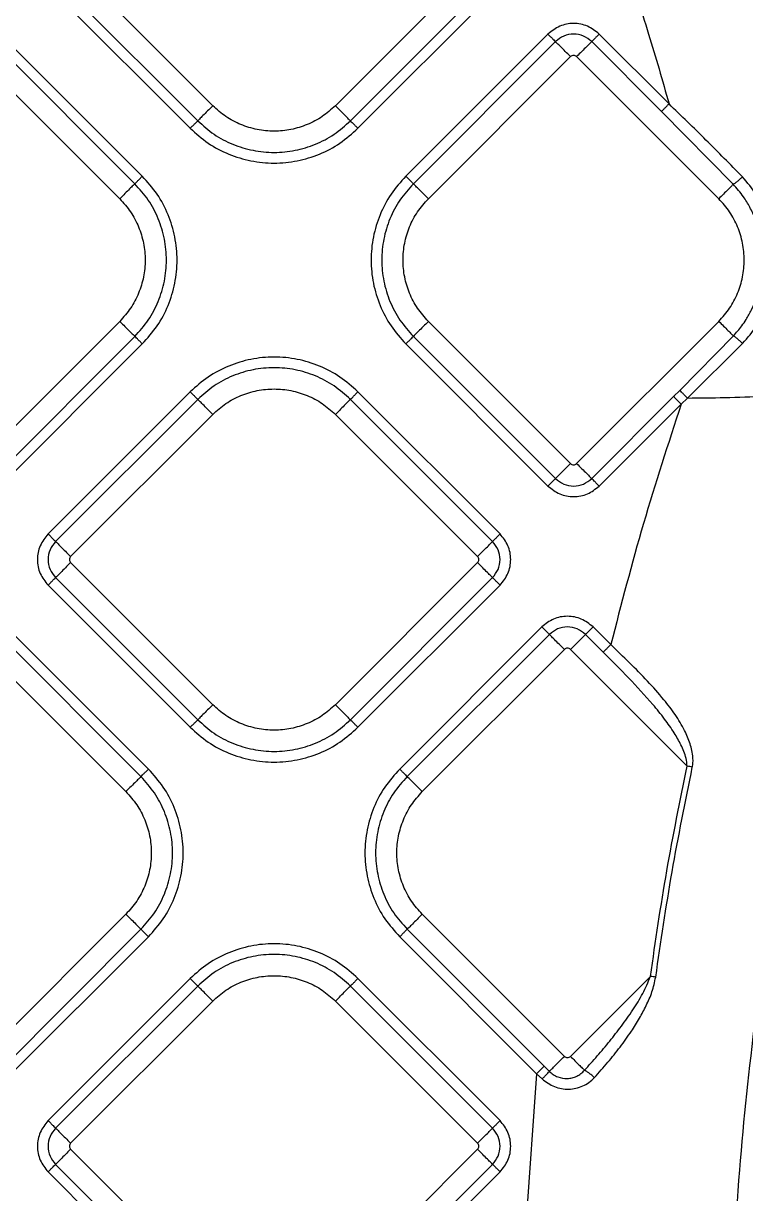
# Model space of a CAD drawing. Extents: x 943 to 1030, y 781 to 934.
# Drawn here: x 991.11 to 994.45, y 845.37 to 850.8 of the extents above; entities that cross this region are included whole.
import ezdxf

# ---------------------------------------------------------------- set-up
doc = ezdxf.new("R2010")
doc.units = 0
doc.header["$MEASUREMENT"] = 0
doc.layers.add('1', color=4, linetype='Continuous')

# ---------------------------------------------------------------- blocks, each defined once
blk = doc.blocks.new('AIRA')
at = {"layer": '1', "color": 3, "linetype": 'Continuous', "lineweight": 25}
for p, q in [((48.8078, 47.2516), (48.149, 47.9105)), ((50.0348, 47.9105), (49.376, 47.2516)), ((48.0444, 47.8059), (48.7033, 47.147)), ((48.0793, 47.8407), (48.7381, 47.1819)), ((49.4457, 47.1819), (50.1045, 47.8407)), ((49.4806, 47.147), (50.1394, 47.8059)), ((48.4812, 46.925), (47.8224, 47.5838)), ((50.3614, 47.5838), (49.7026, 46.925)), ((50.9223, 47.2604), (50.5989, 47.5838)), ((48.4463, 46.8901), (47.7875, 47.549)), ((50.3963, 47.549), (49.7375, 46.8902)), ((50.8874, 47.2256), (50.564, 47.549)), ((47.7178, 47.4792), (48.3766, 46.8204)), ((49.8072, 46.8204), (50.466, 47.4793)), ((50.4943, 47.4793), (51.1531, 46.8204)), ((51.2203, 46.8876), (50.8874, 47.2256)), ((48.3766, 46.2523), (47.7178, 45.5934)), ((50.466, 45.5935), (49.8072, 46.2523)), ((51.1531, 46.2523), (50.4943, 45.5935)), ((47.7875, 45.5237), (48.4463, 46.1825)), ((49.7375, 46.1826), (50.3963, 45.5237)), ((50.9723, 45.9321), (51.2206, 46.1848)), ((47.8224, 45.4888), (48.4812, 46.1477)), ((49.7026, 46.1477), (50.3614, 45.4889)), ((51.0081, 45.8969), (51.2636, 46.1496)), ((48.7032, 45.9257), (48.0444, 45.2668)), ((48.7381, 45.8908), (48.0793, 45.232)), ((50.1045, 45.232), (49.4457, 45.8908)), ((50.1394, 45.2668), (49.4805, 45.9257)), ((50.564, 45.5237), (50.9437, 45.9034)), ((50.9437, 45.9034), (50.9723, 45.9321)), ((50.9785, 45.8686), (51.0081, 45.8969)), ((50.5989, 45.4889), (50.9785, 45.8686)), ((48.149, 45.1622), (48.8078, 45.8211)), ((49.3759, 45.8211), (50.0348, 45.1622)), ((48.8078, 44.4751), (48.149, 45.134)), ((50.0348, 45.134), (49.3759, 44.4751)), ((48.0444, 45.0294), (48.7032, 44.3705)), ((48.0793, 45.0642), (48.7381, 44.4054)), ((49.4457, 44.4054), (50.1045, 45.0642)), ((49.4805, 44.3705), (50.1394, 45.0294)), ((48.5097, 44.177), (47.8509, 44.8358)), ((50.3329, 44.8358), (49.6741, 44.177)), ((50.6524, 44.7538), (50.5704, 44.8358)), ((48.4748, 44.1422), (47.816, 44.801)), ((50.3678, 44.801), (49.7089, 44.1421)), ((50.6175, 44.7189), (50.5355, 44.801)), ((47.7463, 44.7313), (48.4051, 44.0724)), ((49.7787, 44.0724), (50.4375, 44.7312)), ((50.4658, 44.7312), (51.0062, 44.1908)), ((48.4051, 43.5043), (47.7463, 42.8455)), ((50.4375, 42.8454), (49.7787, 43.5043)), ((47.816, 42.7757), (48.4748, 43.4346)), ((47.8509, 42.7409), (48.5097, 43.3997)), ((49.6741, 43.3997), (50.3088, 42.765)), ((49.7089, 43.4345), (50.3436, 42.7998)), ((48.7033, 43.2062), (48.0444, 42.5473)), ((50.1394, 42.5473), (49.4806, 43.2062)), ((50.4658, 42.8454), (50.8362, 43.2159)), ((48.7381, 43.1713), (48.0793, 42.5125)), ((50.1045, 42.5125), (49.4457, 43.1713)), ((48.149, 42.4427), (48.8078, 43.1016)), ((49.376, 43.1016), (50.0348, 42.4427)), ((50.3436, 42.7998), (50.3678, 42.7757)), ((50.3088, 42.765), (50.253, 41.9794)), ((50.3088, 42.765), (50.3343, 42.7408)), ((48.8078, 41.7556), (48.149, 42.4145)), ((50.0348, 42.4145), (49.376, 41.7556)), ((48.0444, 42.3099), (48.7033, 41.651)), ((48.0793, 42.3447), (48.7381, 41.6859)), ((49.4457, 41.6859), (50.1045, 42.3447)), ((49.4806, 41.651), (50.1394, 42.3099))]:
    blk.add_line(p, q, dxfattribs=at)
for points, knots in [([(50.5846, 48.2511), (50.6276, 48.1421), (50.7144, 47.9218), (50.829, 47.5918), (50.8918, 47.3686), (50.9223, 47.2604)], [0, 0, 0, 0, 0.335787, 0.678274, 1, 1, 1, 1]), ([(50.5989, 47.5838), (50.5815, 47.5976), (50.5467, 47.6251), (50.4801, 47.637), (50.4134, 47.625), (50.3788, 47.5976), (50.3614, 47.5838)], [0, 0, 0, 0, 0.250225, 0.500436, 0.750211, 1, 1, 1, 1]), ([(50.564, 47.549), (50.5518, 47.5587), (50.5272, 47.5781), (50.4801, 47.5865), (50.433, 47.5781), (50.4085, 47.5587), (50.3963, 47.549)], [0, 0, 0, 0, 0.249635, 0.500178, 0.750078, 1, 1, 1, 1]), ([(50.4943, 47.4793), (50.4922, 47.4809), (50.4881, 47.4842), (50.4801, 47.4856), (50.4722, 47.4842), (50.4681, 47.4809), (50.466, 47.4793)], [0, 0, 0, 0, 0.2500103, 0.5, 0.7499897, 1, 1, 1, 1]), ([(51.2624, 46.9224), (51.2064, 46.9794), (51.0946, 47.0933), (50.9797, 47.2048), (50.9223, 47.2604)], [0, 0, 0, 0, 0.5006703, 1, 1, 1, 1]), ([(51.2624, 46.9224), (51.2583, 46.9185), (51.2498, 46.9105), (51.2372, 46.8997), (51.2265, 46.8912), (51.2223, 46.8888), (51.2203, 46.8876)], [0, 0, 0, 0, 0.242264, 0.5, 0.757736, 1, 1, 1, 1]), ([(51.2636, 46.1496), (51.2868, 46.1766), (51.333, 46.2305), (51.38, 46.3268), (51.4089, 46.4296), (51.4184, 46.5362), (51.4084, 46.6426), (51.3791, 46.7452), (51.3317, 46.8414), (51.2856, 46.8953), (51.2624, 46.9224)], [0, 0, 0, 0, 0.125556, 0.250394, 0.375293, 0.500077, 0.624866, 0.749553, 0.874305, 1, 1, 1, 1]), ([(51.2206, 46.1848), (51.2341, 46.2), (51.2556, 46.2242), (51.2831, 46.2652), (51.3047, 46.3037), (51.3308, 46.3633), (51.3524, 46.4404), (51.3609, 46.537), (51.3522, 46.6329), (51.329, 46.7152), (51.2988, 46.7805), (51.2654, 46.8359), (51.2366, 46.869), (51.2203, 46.8876)], [0, 0, 0, 0, 0.0789899, 0.1256383, 0.1917301, 0.2505773, 0.3780639, 0.5001382, 0.6248556, 0.7494776, 0.8299034, 0.9039953, 1, 1, 1, 1]), ([(51.2636, 46.1496), (51.2595, 46.1536), (51.2508, 46.1617), (51.2379, 46.1728), (51.2269, 46.1813), (51.2227, 46.1837), (51.2206, 46.1848)], [0, 0, 0, 0, 0.241929, 0.5, 0.758071, 1, 1, 1, 1]), ([(51.0081, 45.8969), (51.0659, 45.8974), (51.1874, 45.8984), (51.3467, 45.9042), (51.4819, 45.9124), (51.5876, 45.9219), (51.6866, 45.9348), (51.7785, 45.9515), (51.8616, 45.9735), (51.9295, 45.996), (51.9635, 46.0154), (51.9778, 46.0235)], [0, 0, 0, 0, 0.148227, 0.311794, 0.420555, 0.523406, 0.620376, 0.728377, 0.831154, 0.928759, 1, 1, 1, 1]), ([(51.0081, 45.8969), (51.004, 45.901), (50.9956, 45.9093), (50.9843, 45.9205), (50.9757, 45.9289), (50.9734, 45.931), (50.9723, 45.9321)], [0, 0, 0, 0, 0.241966, 0.500002, 0.758037, 1, 1, 1, 1]), ([(50.466, 45.5935), (50.4681, 45.5918), (50.4722, 45.5885), (50.4801, 45.5871), (50.4881, 45.5885), (50.4922, 45.5918), (50.4943, 45.5935)], [0, 0, 0, 0, 0.25001, 0.5, 0.74999, 1, 1, 1, 1]), ([(50.3963, 45.5237), (50.4085, 45.5141), (50.4331, 45.4947), (50.4801, 45.4862), (50.5273, 45.4946), (50.5518, 45.514), (50.564, 45.5237)], [0, 0, 0, 0, 0.249635, 0.500178, 0.750078, 1, 1, 1, 1]), ([(50.3614, 45.4889), (50.3788, 45.4751), (50.4136, 45.4477), (50.4802, 45.4357), (50.5469, 45.4477), (50.5815, 45.4752), (50.5989, 45.4889)], [0, 0, 0, 0, 0.250225, 0.500436, 0.750211, 1, 1, 1, 1]), ([(48.0444, 45.2668), (48.0307, 45.2494), (48.0032, 45.2147), (47.9912, 45.148), (48.0032, 45.0814), (48.0307, 45.0467), (48.0444, 45.0294)], [0, 0, 0, 0, 0.250225, 0.500436, 0.750211, 1, 1, 1, 1]), ([(50.1394, 45.0294), (50.1531, 45.0467), (50.1806, 45.0815), (50.1925, 45.1482), (50.1805, 45.2148), (50.1531, 45.2495), (50.1394, 45.2668)], [0, 0, 0, 0, 0.250225, 0.500436, 0.750211, 1, 1, 1, 1]), ([(48.0793, 45.232), (48.0696, 45.2197), (48.0502, 45.1952), (48.0417, 45.1481), (48.0501, 45.101), (48.0695, 45.0765), (48.0793, 45.0642)], [0, 0, 0, 0, 0.249635, 0.500178, 0.750078, 1, 1, 1, 1]), ([(50.1045, 45.0642), (50.1142, 45.0765), (50.1336, 45.101), (50.1421, 45.1481), (50.1336, 45.1952), (50.1142, 45.2197), (50.1045, 45.232)], [0, 0, 0, 0, 0.249635, 0.500178, 0.750078, 1, 1, 1, 1]), ([(48.149, 45.1622), (48.1473, 45.1602), (48.1441, 45.156), (48.1427, 45.1481), (48.1441, 45.1401), (48.1473, 45.136), (48.149, 45.134)], [0, 0, 0, 0, 0.25001, 0.5, 0.74999, 1, 1, 1, 1]), ([(50.0348, 45.134), (50.0364, 45.136), (50.0397, 45.1401), (50.0411, 45.1481), (50.0397, 45.156), (50.0364, 45.1602), (50.0348, 45.1622)], [0, 0, 0, 0, 0.25001, 0.5, 0.74999, 1, 1, 1, 1]), ([(50.5704, 44.8358), (50.553, 44.8496), (50.5182, 44.877), (50.4516, 44.889), (50.3849, 44.877), (50.3503, 44.8495), (50.3329, 44.8358)], [0, 0, 0, 0, 0.250225, 0.500436, 0.750211, 1, 1, 1, 1]), ([(50.5355, 44.801), (50.5233, 44.8106), (50.4987, 44.83), (50.4516, 44.8385), (50.4045, 44.8301), (50.38, 44.8107), (50.3678, 44.801)], [0, 0, 0, 0, 0.249635, 0.500178, 0.750078, 1, 1, 1, 1]), ([(51.0304, 44.1857), (51.0316, 44.1929), (51.034, 44.2078), (51.033, 44.2448), (51.0211, 44.2954), (50.993, 44.3618), (50.952, 44.43), (50.8939, 44.5061), (50.8227, 44.5855), (50.7394, 44.67), (50.6816, 44.7256), (50.6524, 44.7538)], [0, 0, 0, 0, 0.030432, 0.06302, 0.154732, 0.25119, 0.375988, 0.500749, 0.665172, 0.830754, 1, 1, 1, 1]), ([(50.4658, 44.7312), (50.4637, 44.7329), (50.4596, 44.7362), (50.4516, 44.7376), (50.4437, 44.7362), (50.4396, 44.7329), (50.4375, 44.7312)], [0, 0, 0, 0, 0.25001, 0.5, 0.74999, 1, 1, 1, 1]), ([(51.0062, 44.1908), (51.005, 44.2028), (51.0016, 44.2372), (50.9788, 44.2885), (50.9449, 44.3491), (50.901, 44.4115), (50.8314, 44.497), (50.7359, 44.5997), (50.657, 44.6792), (50.6175, 44.7189)], [0, 0, 0, 0, 0.053434, 0.153742, 0.250418, 0.36995, 0.500262, 0.750058, 1, 1, 1, 1]), ([(50.5306, 42.7806), (50.5505, 42.8027), (50.5905, 42.8471), (50.6477, 42.9153), (50.7031, 42.9861), (50.7544, 43.0594), (50.8025, 43.1348), (50.8251, 43.1892), (50.8362, 43.2159)], [0, 0, 0, 0, 0.1667401, 0.3355105, 0.4998787, 0.6721633, 0.8390641, 1, 1, 1, 1]), ([(50.5764, 42.7468), (50.5975, 42.7703), (50.6388, 42.8164), (50.6962, 42.8878), (50.7452, 42.956), (50.7854, 43.0202), (50.8176, 43.0811), (50.8456, 43.1438), (50.8557, 43.1896), (50.8608, 43.2125)], [0, 0, 0, 0, 0.171401, 0.336367, 0.499614, 0.630398, 0.749515, 0.874493, 1, 1, 1, 1]), ([(51.3209, 43.0235), (51.2941, 42.789), (51.2376, 42.2957), (51.2079, 41.5386), (51.2247, 40.7577), (51.2573, 40.2118), (51.2971, 39.9292), (51.3006, 39.9044)], [0, 0, 0, 0, 0.226445, 0.476297, 0.72615, 0.976002, 1, 1, 1, 1]), ([(50.4375, 42.8454), (50.4396, 42.8438), (50.4437, 42.8405), (50.4516, 42.8391), (50.4596, 42.8405), (50.4637, 42.8438), (50.4658, 42.8454)], [0, 0, 0, 0, 0.25001, 0.5, 0.74999, 1, 1, 1, 1]), ([(50.3343, 42.7408), (50.3383, 42.7447), (50.3464, 42.7529), (50.3569, 42.7639), (50.3649, 42.7723), (50.3668, 42.7746), (50.3678, 42.7757)], [0, 0, 0, 0, 0.2423745, 0.5, 0.7576255, 1, 1, 1, 1]), ([(50.3343, 42.7408), (50.3527, 42.7271), (50.3892, 42.7), (50.4581, 42.689), (50.5132, 42.7016), (50.5522, 42.7234), (50.5683, 42.739), (50.5764, 42.7468)], [0, 0, 0, 0, 0.24997, 0.499361, 0.748826, 0.874128, 1, 1, 1, 1]), ([(50.3678, 42.7757), (50.3734, 42.7708), (50.3853, 42.7603), (50.4128, 42.7463), (50.4439, 42.7408), (50.4735, 42.7449), (50.4949, 42.7527), (50.5146, 42.7643), (50.5253, 42.7752), (50.5306, 42.7806)], [0, 0, 0, 0, 0.121444, 0.25821, 0.499469, 0.62442, 0.749321, 0.874451, 1, 1, 1, 1]), ([(50.5764, 42.7468), (50.5723, 42.7505), (50.5638, 42.7582), (50.5505, 42.7687), (50.5385, 42.7769), (50.5332, 42.7794), (50.5306, 42.7806)], [0, 0, 0, 0, 0.242456, 0.5, 0.757544, 1, 1, 1, 1]), ([(48.0444, 42.5473), (48.0307, 42.5299), (48.0032, 42.4952), (47.9913, 42.4285), (48.0032, 42.3619), (48.0307, 42.3272), (48.0444, 42.3099)], [0, 0, 0, 0, 0.250225, 0.500436, 0.750211, 1, 1, 1, 1]), ([(50.1394, 42.3099), (50.1531, 42.3273), (50.1806, 42.362), (50.1926, 42.4287), (50.1806, 42.4953), (50.1531, 42.53), (50.1394, 42.5473)], [0, 0, 0, 0, 0.2502254, 0.5004363, 0.7502109, 1, 1, 1, 1]), ([(48.0793, 42.5125), (48.0696, 42.5002), (48.0502, 42.4757), (48.0417, 42.4286), (48.0502, 42.3815), (48.0696, 42.357), (48.0793, 42.3447)], [0, 0, 0, 0, 0.249635, 0.500178, 0.750078, 1, 1, 1, 1]), ([(50.1045, 42.3447), (50.1142, 42.357), (50.1336, 42.3815), (50.1421, 42.4286), (50.1336, 42.4757), (50.1142, 42.5002), (50.1045, 42.5125)], [0, 0, 0, 0, 0.249635, 0.500178, 0.750078, 1, 1, 1, 1]), ([(48.149, 42.4427), (48.1474, 42.4407), (48.1441, 42.4365), (48.1427, 42.4286), (48.1441, 42.4207), (48.1474, 42.4165), (48.149, 42.4145)], [0, 0, 0, 0, 0.25001, 0.5, 0.74999, 1, 1, 1, 1]), ([(50.0348, 42.4145), (50.0365, 42.4165), (50.0397, 42.4207), (50.0411, 42.4286), (50.0397, 42.4365), (50.0365, 42.4407), (50.0348, 42.4427)], [0, 0, 0, 0, 0.25001, 0.5, 0.74999, 1, 1, 1, 1])]:
    blk.add_open_spline(points, degree=3, knots=knots, dxfattribs=at)
for points in [[(50.3614, 47.5838), (50.3656, 47.5797), (50.3738, 47.5714), (50.3847, 47.5606), (50.393, 47.5523), (50.3952, 47.5501), (50.3963, 47.549)], [(50.5989, 47.5838), (50.5947, 47.5797), (50.5865, 47.5714), (50.5756, 47.5606), (50.5673, 47.5523), (50.5651, 47.5501), (50.564, 47.549)], [(50.466, 47.4793), (50.4577, 47.4875), (50.4412, 47.5041), (50.4195, 47.5258), (50.4029, 47.5423), (50.3985, 47.5468), (50.3963, 47.549)], [(50.564, 47.549), (50.5618, 47.5468), (50.5574, 47.5423), (50.5408, 47.5258), (50.5191, 47.5041), (50.5026, 47.4875), (50.4943, 47.4793)], [(48.8078, 47.2516), (48.7996, 47.2434), (48.783, 47.2268), (48.7614, 47.2051), (48.7448, 47.1885), (48.7403, 47.1841), (48.7381, 47.1819)], [(49.376, 47.2516), (49.3563, 47.2341), (49.317, 47.199), (49.2465, 47.1623), (49.1708, 47.1391), (49.0919, 47.1314), (49.013, 47.1391), (48.9373, 47.1623), (48.8668, 47.199), (48.8275, 47.2341), (48.8078, 47.2516)], [(49.4457, 47.1819), (49.4435, 47.1841), (49.4391, 47.1885), (49.4225, 47.2051), (49.4008, 47.2268), (49.3843, 47.2434), (49.376, 47.2516)], [(50.8874, 47.2256), (50.8885, 47.2267), (50.8907, 47.2289), (50.899, 47.2372), (50.9099, 47.248), (50.9181, 47.2563), (50.9223, 47.2604)], [(48.7033, 47.147), (48.7074, 47.1512), (48.7157, 47.1595), (48.7265, 47.1703), (48.7348, 47.1786), (48.737, 47.1808), (48.7381, 47.1819)], [(48.7033, 47.147), (48.7301, 47.1231), (48.7839, 47.0751), (48.8804, 47.0248), (48.9839, 46.9931), (49.0919, 46.9825), (49.1999, 46.9931), (49.3034, 47.0248), (49.3999, 47.0751), (49.4537, 47.1231), (49.4806, 47.147)], [(48.7381, 47.1819), (48.7626, 47.1601), (48.8115, 47.1164), (48.8994, 47.0706), (48.9936, 47.0418), (49.0919, 47.0322), (49.1902, 47.0418), (49.2844, 47.0706), (49.3723, 47.1164), (49.4212, 47.1601), (49.4457, 47.1819)], [(49.4457, 47.1819), (49.4468, 47.1808), (49.449, 47.1786), (49.4573, 47.1703), (49.4681, 47.1595), (49.4764, 47.1512), (49.4806, 47.147)], [(48.4463, 46.8901), (48.4474, 46.8912), (48.4497, 46.8934), (48.458, 46.9017), (48.4688, 46.9126), (48.4771, 46.9208), (48.4812, 46.925)], [(48.4812, 46.1477), (48.5052, 46.1746), (48.5532, 46.2283), (48.6034, 46.3248), (48.6351, 46.4284), (48.6457, 46.5363), (48.6351, 46.6443), (48.6034, 46.7478), (48.5532, 46.8443), (48.5052, 46.8981), (48.4812, 46.925)], [(49.7026, 46.925), (49.6786, 46.8981), (49.6306, 46.8444), (49.5804, 46.7479), (49.5486, 46.6443), (49.5381, 46.5364), (49.5486, 46.4284), (49.5804, 46.3249), (49.6306, 46.2284), (49.6786, 46.1746), (49.7026, 46.1477)], [(49.7026, 46.925), (49.7067, 46.9209), (49.715, 46.9126), (49.7258, 46.9018), (49.7341, 46.8935), (49.7363, 46.8913), (49.7375, 46.8902)], [(48.4463, 46.8901), (48.4441, 46.8879), (48.4397, 46.8835), (48.4231, 46.8669), (48.4014, 46.8452), (48.3849, 46.8287), (48.3766, 46.8204)], [(48.4463, 46.1825), (48.4682, 46.207), (48.5119, 46.256), (48.5576, 46.3438), (48.5865, 46.4381), (48.5961, 46.5363), (48.5865, 46.6346), (48.5576, 46.7289), (48.5119, 46.8167), (48.4682, 46.8656), (48.4463, 46.8901)], [(49.7375, 46.8902), (49.7156, 46.8657), (49.6719, 46.8167), (49.6262, 46.7289), (49.5973, 46.6346), (49.5877, 46.5364), (49.5973, 46.4381), (49.6262, 46.3438), (49.6719, 46.256), (49.7156, 46.207), (49.7375, 46.1826)], [(49.8072, 46.8204), (49.7989, 46.8287), (49.7823, 46.8453), (49.7607, 46.8669), (49.7441, 46.8835), (49.7397, 46.8879), (49.7375, 46.8902)], [(51.2203, 46.8876), (51.2173, 46.8846), (51.2114, 46.8787), (51.1952, 46.8625), (51.1753, 46.8426), (51.1605, 46.8278), (51.1531, 46.8204)], [(48.3766, 46.8204), (48.3941, 46.8007), (48.4292, 46.7615), (48.466, 46.6909), (48.4891, 46.6152), (48.4968, 46.5363), (48.4891, 46.4574), (48.466, 46.3817), (48.4292, 46.3112), (48.3941, 46.2719), (48.3766, 46.2523)], [(49.8072, 46.2523), (49.7896, 46.2719), (49.7546, 46.3112), (49.7178, 46.3818), (49.6947, 46.4575), (49.6869, 46.5364), (49.6947, 46.6153), (49.7178, 46.691), (49.7546, 46.7615), (49.7896, 46.8008), (49.8072, 46.8204)], [(51.1531, 46.2523), (51.1707, 46.2719), (51.2057, 46.3112), (51.2425, 46.3818), (51.2656, 46.4575), (51.2734, 46.5364), (51.2656, 46.6153), (51.2425, 46.691), (51.2057, 46.7615), (51.1707, 46.8008), (51.1531, 46.8204)], [(48.3766, 46.2523), (48.3849, 46.244), (48.4014, 46.2274), (48.4231, 46.2058), (48.4397, 46.1892), (48.4441, 46.1848), (48.4463, 46.1825)], [(49.8072, 46.2523), (49.7989, 46.244), (49.7823, 46.2275), (49.7607, 46.2058), (49.7441, 46.1892), (49.7397, 46.1848), (49.7375, 46.1826)], [(51.1531, 46.2523), (51.1606, 46.2448), (51.1756, 46.2299), (51.1956, 46.2098), (51.212, 46.1935), (51.2177, 46.1877), (51.2206, 46.1848)], [(48.4812, 46.1477), (48.4771, 46.1518), (48.4688, 46.1601), (48.458, 46.1709), (48.4497, 46.1792), (48.4474, 46.1814), (48.4463, 46.1825)], [(49.7026, 46.1477), (49.7067, 46.1519), (49.715, 46.1601), (49.7258, 46.171), (49.7341, 46.1793), (49.7363, 46.1815), (49.7375, 46.1826)], [(49.4805, 45.9257), (49.4536, 45.9496), (49.3999, 45.9976), (49.3034, 46.0479), (49.1998, 46.0796), (49.0919, 46.0902), (48.9839, 46.0796), (48.8804, 46.0479), (48.7839, 45.9976), (48.7301, 45.9496), (48.7032, 45.9257)], [(49.4457, 45.8908), (49.4212, 45.9126), (49.3722, 45.9563), (49.2844, 46.0021), (49.1902, 46.0309), (49.0919, 46.0405), (48.9936, 46.0309), (48.8993, 46.0021), (48.8115, 45.9563), (48.7626, 45.9126), (48.7381, 45.8908)], [(48.7032, 45.9257), (48.7074, 45.9215), (48.7156, 45.9132), (48.7265, 45.9024), (48.7348, 45.8941), (48.737, 45.8919), (48.7381, 45.8908)], [(48.8078, 45.8211), (48.7995, 45.8293), (48.783, 45.8459), (48.7613, 45.8676), (48.7447, 45.8842), (48.7403, 45.8886), (48.7381, 45.8908)], [(48.8078, 45.8211), (48.8275, 45.8386), (48.8668, 45.8737), (48.9373, 45.9104), (49.013, 45.9336), (49.0919, 45.9413), (49.1708, 45.9336), (49.2465, 45.9104), (49.317, 45.8737), (49.3563, 45.8386), (49.3759, 45.8211)], [(49.4457, 45.8908), (49.4435, 45.8886), (49.439, 45.8842), (49.4224, 45.8676), (49.4008, 45.8459), (49.3842, 45.8293), (49.3759, 45.8211)], [(49.4457, 45.8908), (49.4468, 45.8919), (49.449, 45.8941), (49.4573, 45.9024), (49.4681, 45.9132), (49.4764, 45.9215), (49.4805, 45.9257)], [(50.9437, 45.9034), (50.9448, 45.9023), (50.947, 45.9001), (50.9553, 45.8918), (50.9661, 45.881), (50.9744, 45.8727), (50.9785, 45.8686)], [(50.9785, 45.8686), (50.9184, 45.6844), (50.7981, 45.3162), (50.701, 44.9413), (50.6524, 44.7538)], [(50.3963, 45.5237), (50.3985, 45.526), (50.4029, 45.5304), (50.4195, 45.547), (50.4412, 45.5686), (50.4577, 45.5852), (50.466, 45.5935)], [(50.4943, 45.5935), (50.5026, 45.5852), (50.5191, 45.5686), (50.5408, 45.547), (50.5574, 45.5304), (50.5618, 45.526), (50.564, 45.5237)], [(50.3614, 45.4889), (50.3656, 45.493), (50.3738, 45.5013), (50.3847, 45.5121), (50.393, 45.5204), (50.3952, 45.5226), (50.3963, 45.5237)], [(50.5989, 45.4889), (50.5947, 45.493), (50.5865, 45.5013), (50.5756, 45.5121), (50.5673, 45.5204), (50.5651, 45.5226), (50.564, 45.5237)], [(48.0444, 45.2668), (48.0485, 45.2627), (48.0568, 45.2544), (48.0676, 45.2436), (48.0759, 45.2353), (48.0781, 45.2331), (48.0793, 45.232)], [(50.1394, 45.2668), (50.1352, 45.2627), (50.1269, 45.2544), (50.1161, 45.2436), (50.1078, 45.2353), (50.1056, 45.2331), (50.1045, 45.232)], [(48.0793, 45.232), (48.0815, 45.2297), (48.0859, 45.2253), (48.1025, 45.2087), (48.1241, 45.1871), (48.1407, 45.1705), (48.149, 45.1622)], [(50.0348, 45.1622), (50.0431, 45.1705), (50.0596, 45.1871), (50.0813, 45.2087), (50.0979, 45.2253), (50.1023, 45.2297), (50.1045, 45.232)], [(48.149, 45.134), (48.1407, 45.1257), (48.1241, 45.1091), (48.1025, 45.0875), (48.0859, 45.0709), (48.0815, 45.0664), (48.0793, 45.0642)], [(50.1045, 45.0642), (50.1023, 45.0664), (50.0979, 45.0709), (50.0813, 45.0875), (50.0596, 45.1091), (50.0431, 45.1257), (50.0348, 45.134)], [(48.0444, 45.0294), (48.0485, 45.0335), (48.0568, 45.0418), (48.0676, 45.0526), (48.0759, 45.0609), (48.0781, 45.0631), (48.0793, 45.0642)], [(50.1394, 45.0294), (50.1352, 45.0335), (50.1269, 45.0418), (50.1161, 45.0526), (50.1078, 45.0609), (50.1056, 45.0631), (50.1045, 45.0642)], [(50.3329, 44.8358), (50.3371, 44.8317), (50.3453, 44.8234), (50.3562, 44.8126), (50.3645, 44.8043), (50.3667, 44.8021), (50.3678, 44.801)], [(50.5704, 44.8358), (50.5662, 44.8317), (50.5579, 44.8234), (50.5471, 44.8126), (50.5388, 44.8043), (50.5366, 44.8021), (50.5355, 44.801)], [(50.4375, 44.7312), (50.4292, 44.7395), (50.4127, 44.7561), (50.391, 44.7777), (50.3744, 44.7943), (50.37, 44.7987), (50.3678, 44.801)], [(50.5355, 44.801), (50.5333, 44.7987), (50.5289, 44.7943), (50.5123, 44.7777), (50.4906, 44.7561), (50.4741, 44.7395), (50.4658, 44.7312)], [(50.6524, 44.7538), (50.6483, 44.7496), (50.64, 44.7414), (50.6292, 44.7305), (50.6209, 44.7222), (50.6187, 44.72), (50.6175, 44.7189)], [(48.8078, 44.4751), (48.7995, 44.4668), (48.783, 44.4503), (48.7613, 44.4286), (48.7447, 44.412), (48.7403, 44.4076), (48.7381, 44.4054)], [(49.3759, 44.4751), (49.3563, 44.4576), (49.317, 44.4225), (49.2465, 44.3858), (49.1708, 44.3626), (49.0919, 44.3549), (49.013, 44.3626), (48.9373, 44.3858), (48.8668, 44.4225), (48.8275, 44.4576), (48.8078, 44.4751)], [(49.3759, 44.4751), (49.3842, 44.4668), (49.4008, 44.4503), (49.4224, 44.4286), (49.439, 44.412), (49.4435, 44.4076), (49.4457, 44.4054)], [(48.7032, 44.3705), (48.7074, 44.3747), (48.7156, 44.383), (48.7265, 44.3938), (48.7348, 44.4021), (48.737, 44.4043), (48.7381, 44.4054)], [(48.7032, 44.3705), (48.7301, 44.3465), (48.7839, 44.2986), (48.8804, 44.2483), (48.9839, 44.2166), (49.0919, 44.206), (49.1998, 44.2166), (49.3034, 44.2483), (49.3999, 44.2986), (49.4536, 44.3465), (49.4805, 44.3705)], [(48.7381, 44.4054), (48.7626, 44.3836), (48.8115, 44.3399), (48.8993, 44.2941), (48.9936, 44.2653), (49.0919, 44.2557), (49.1902, 44.2653), (49.2844, 44.2941), (49.3722, 44.3399), (49.4212, 44.3836), (49.4457, 44.4054)], [(49.4805, 44.3705), (49.4764, 44.3747), (49.4681, 44.383), (49.4573, 44.3938), (49.449, 44.4021), (49.4468, 44.4043), (49.4457, 44.4054)], [(48.4748, 44.1422), (48.476, 44.1433), (48.4782, 44.1455), (48.4865, 44.1538), (48.4973, 44.1646), (48.5056, 44.1729), (48.5097, 44.177)], [(48.5097, 43.3997), (48.5337, 43.4266), (48.5817, 43.4804), (48.6319, 43.5769), (48.6637, 43.6804), (48.6742, 43.7884), (48.6637, 43.8963), (48.6319, 43.9999), (48.5817, 44.0964), (48.5337, 44.1501), (48.5097, 44.177)], [(49.6741, 44.177), (49.6501, 44.1501), (49.6021, 44.0963), (49.5518, 43.9998), (49.5201, 43.8963), (49.5096, 43.7883), (49.5201, 43.6804), (49.5518, 43.5768), (49.6021, 43.4803), (49.6501, 43.4266), (49.6741, 43.3997)], [(49.6741, 44.177), (49.6782, 44.1728), (49.6865, 44.1646), (49.6973, 44.1537), (49.7056, 44.1454), (49.7078, 44.1432), (49.7089, 44.1421)], [(50.8362, 43.2159), (50.8601, 43.3792), (50.9078, 43.7057), (50.9734, 44.0291), (51.0062, 44.1908)], [(50.8608, 43.2125), (50.8846, 43.3755), (50.9323, 43.7014), (50.9977, 44.0243), (51.0304, 44.1857)], [(51.0304, 44.1857), (51.0266, 44.1865), (51.0189, 44.1881), (51.0104, 44.1899), (51.0062, 44.1908)], [(48.4748, 44.1422), (48.4726, 44.1399), (48.4682, 44.1355), (48.4516, 44.1189), (48.43, 44.0973), (48.4134, 44.0807), (48.4051, 44.0724)], [(48.4748, 43.4346), (48.4967, 43.459), (48.5404, 43.508), (48.5861, 43.5958), (48.615, 43.6901), (48.6246, 43.7884), (48.615, 43.8866), (48.5861, 43.9809), (48.5404, 44.0687), (48.4967, 44.1177), (48.4748, 44.1422)], [(49.7089, 44.1421), (49.6871, 44.1176), (49.6434, 44.0687), (49.5977, 43.9809), (49.5688, 43.8866), (49.5592, 43.7883), (49.5688, 43.6901), (49.5977, 43.5958), (49.6434, 43.508), (49.6871, 43.459), (49.7089, 43.4345)], [(49.7787, 44.0724), (49.7704, 44.0807), (49.7538, 44.0972), (49.7322, 44.1189), (49.7156, 44.1355), (49.7112, 44.1399), (49.7089, 44.1421)], [(48.4051, 44.0724), (48.4227, 44.0528), (48.4577, 44.0135), (48.4945, 43.943), (48.5176, 43.8673), (48.5254, 43.7884), (48.5176, 43.7095), (48.4945, 43.6338), (48.4577, 43.5632), (48.4227, 43.5239), (48.4051, 43.5043)], [(49.7787, 43.5043), (49.7611, 43.5239), (49.7261, 43.5632), (49.6893, 43.6337), (49.6661, 43.7094), (49.6584, 43.7883), (49.6661, 43.8672), (49.6893, 43.9429), (49.7261, 44.0135), (49.7611, 44.0527), (49.7787, 44.0724)], [(48.4051, 43.5043), (48.4134, 43.496), (48.43, 43.4795), (48.4516, 43.4578), (48.4682, 43.4412), (48.4726, 43.4368), (48.4748, 43.4346)], [(49.7787, 43.5043), (49.7704, 43.496), (49.7538, 43.4794), (49.7322, 43.4578), (49.7156, 43.4412), (49.7112, 43.4368), (49.7089, 43.4345)], [(48.5097, 43.3997), (48.5056, 43.4039), (48.4973, 43.4121), (48.4865, 43.423), (48.4782, 43.4313), (48.476, 43.4335), (48.4748, 43.4346)], [(49.6741, 43.3997), (49.6782, 43.4038), (49.6865, 43.4121), (49.6973, 43.4229), (49.7056, 43.4312), (49.7078, 43.4334), (49.7089, 43.4345)], [(49.4806, 43.2062), (49.4537, 43.2302), (49.3999, 43.2781), (49.3034, 43.3284), (49.1999, 43.3601), (49.0919, 43.3707), (48.9839, 43.3601), (48.8804, 43.3284), (48.7839, 43.2781), (48.7301, 43.2302), (48.7033, 43.2062)], [(49.4457, 43.1713), (49.4212, 43.1931), (49.3723, 43.2368), (49.2844, 43.2826), (49.1902, 43.3114), (49.0919, 43.321), (48.9936, 43.3114), (48.8994, 43.2826), (48.8115, 43.2368), (48.7626, 43.1931), (48.7381, 43.1713)], [(48.7033, 43.2062), (48.7074, 43.202), (48.7157, 43.1937), (48.7265, 43.1829), (48.7348, 43.1746), (48.737, 43.1724), (48.7381, 43.1713)], [(48.8078, 43.1016), (48.8275, 43.1191), (48.8668, 43.1542), (48.9373, 43.1909), (49.013, 43.2141), (49.0919, 43.2218), (49.1708, 43.2141), (49.2465, 43.1909), (49.317, 43.1542), (49.3563, 43.1191), (49.376, 43.1016)], [(49.4806, 43.2062), (49.4764, 43.202), (49.4681, 43.1937), (49.4573, 43.1829), (49.449, 43.1746), (49.4468, 43.1724), (49.4457, 43.1713)], [(50.8608, 43.2125), (50.8569, 43.2131), (50.8492, 43.2141), (50.8405, 43.2153), (50.8362, 43.2159)], [(48.8078, 43.1016), (48.7996, 43.1099), (48.783, 43.1264), (48.7614, 43.1481), (48.7448, 43.1647), (48.7403, 43.1691), (48.7381, 43.1713)], [(49.376, 43.1016), (49.3843, 43.1099), (49.4008, 43.1264), (49.4225, 43.1481), (49.4391, 43.1647), (49.4435, 43.1691), (49.4457, 43.1713)], [(50.3436, 42.7998), (50.3425, 42.7987), (50.3403, 42.7965), (50.332, 42.7882), (50.3212, 42.7774), (50.3129, 42.7691), (50.3088, 42.765)], [(50.3678, 42.7757), (50.37, 42.778), (50.3745, 42.7824), (50.3911, 42.799), (50.4127, 42.8206), (50.4292, 42.8372), (50.4375, 42.8454)], [(50.4658, 42.8454), (50.4726, 42.8386), (50.4863, 42.8249), (50.505, 42.8062), (50.5209, 42.7903), (50.5274, 42.7838), (50.5306, 42.7806)], [(48.0444, 42.5473), (48.0486, 42.5432), (48.0568, 42.5349), (48.0677, 42.5241), (48.076, 42.5158), (48.0782, 42.5136), (48.0793, 42.5125)], [(50.1394, 42.5473), (50.1353, 42.5432), (50.127, 42.5349), (50.1161, 42.5241), (50.1079, 42.5158), (50.1056, 42.5136), (50.1045, 42.5125)], [(48.0793, 42.5125), (48.0815, 42.5103), (48.0859, 42.5058), (48.1025, 42.4892), (48.1242, 42.4676), (48.1407, 42.451), (48.149, 42.4427)], [(50.0348, 42.4427), (50.0431, 42.451), (50.0596, 42.4676), (50.0813, 42.4892), (50.0979, 42.5058), (50.1023, 42.5103), (50.1045, 42.5125)], [(48.149, 42.4145), (48.1407, 42.4062), (48.1242, 42.3896), (48.1025, 42.368), (48.0859, 42.3514), (48.0815, 42.347), (48.0793, 42.3447)], [(50.1045, 42.3447), (50.1023, 42.347), (50.0979, 42.3514), (50.0813, 42.368), (50.0596, 42.3896), (50.0431, 42.4062), (50.0348, 42.4145)], [(48.0444, 42.3099), (48.0486, 42.314), (48.0568, 42.3223), (48.0677, 42.3331), (48.076, 42.3414), (48.0782, 42.3436), (48.0793, 42.3447)], [(50.1394, 42.3099), (50.1353, 42.314), (50.127, 42.3223), (50.1161, 42.3331), (50.1079, 42.3414), (50.1056, 42.3436), (50.1045, 42.3447)]]:
    blk.add_open_spline(points, degree=3, dxfattribs=at)

msp = doc.modelspace()

# ---------------------------------------------------------------- block references
at = {"layer": '1'}
msp.add_blockref('AIRA', (943.1775, 803.1658), dxfattribs=at)

doc.saveas('drawing.dxf')
